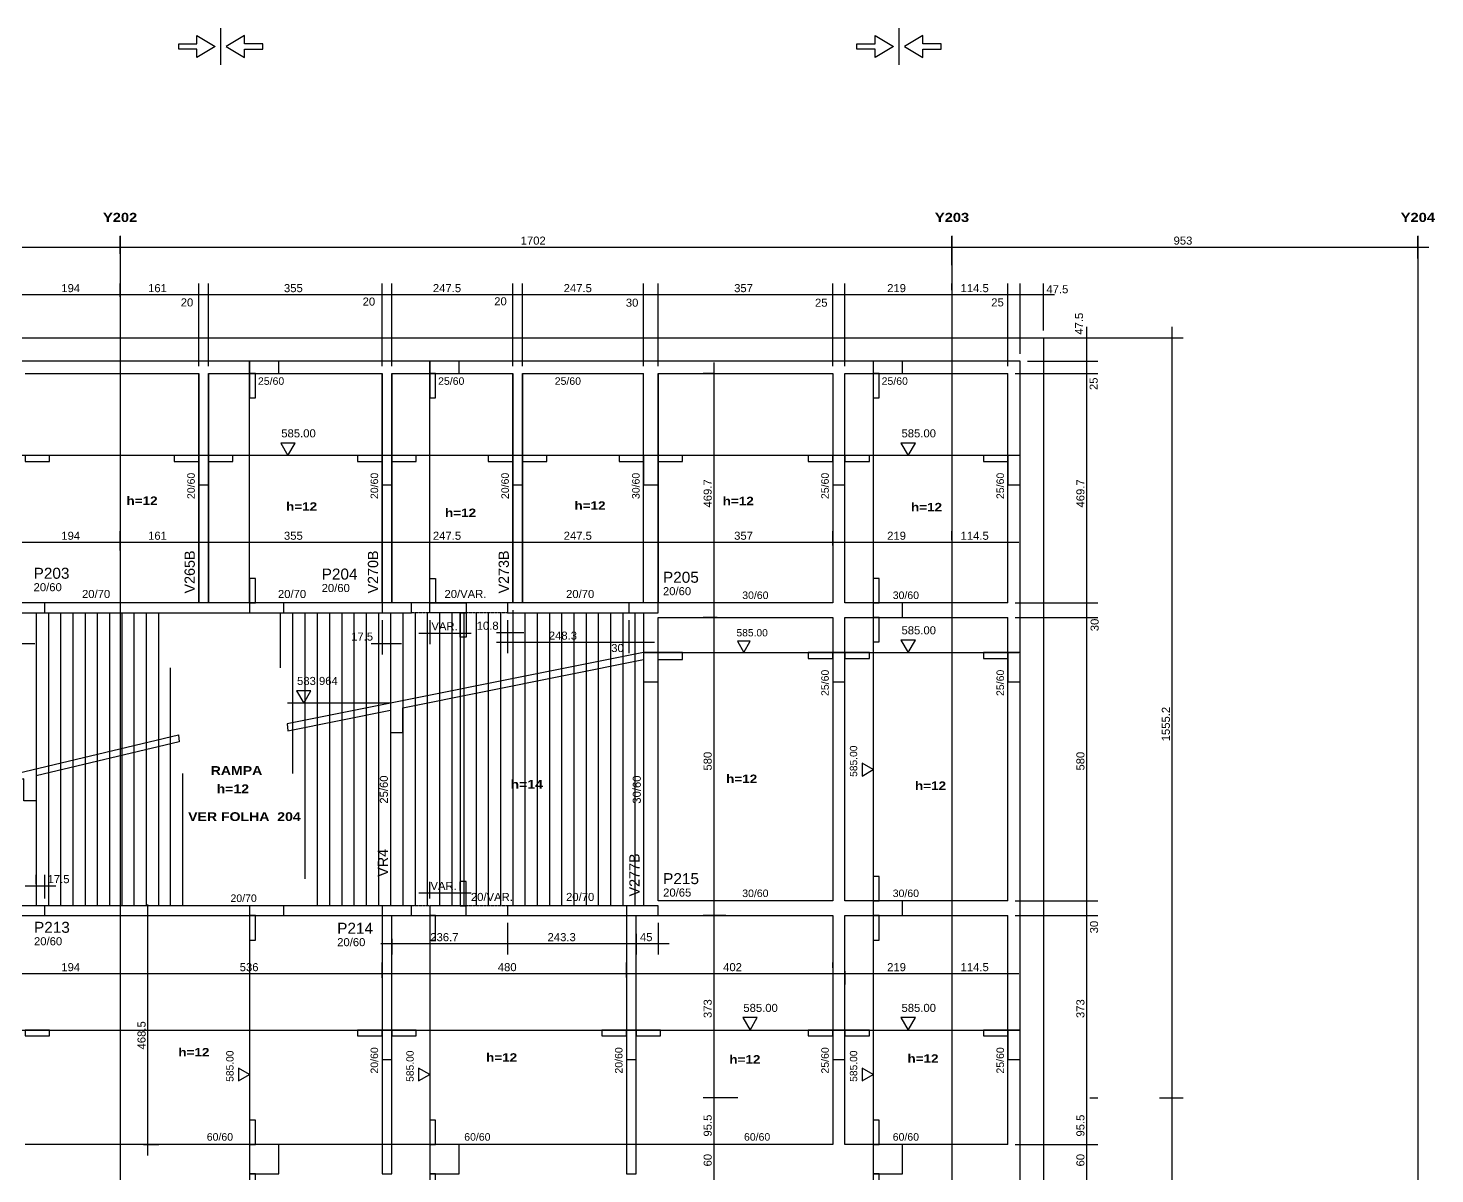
# Model space of a CAD drawing. Extents: x 618 to 9052, y 0 to 6750.
# Drawn here: x 4361 to 7239, y 4405 to 6750 of the extents above; entities that cross this region are included whole.
import ezdxf

# ---------------------------------------------------------------- set-up
doc = ezdxf.new("R2010")
doc.units = 0
doc.header["$MEASUREMENT"] = 0
for name, pattern in [('ESTILO_TQS_0002', [0.4, 0.1, -0.3]), ('ESTILO_TQS_0006', [0.3, 0.2, -0.1]), ('ESTILO_TQS_0007', [2.1, 1.5, -0.2, 0.2, -0.2])]:
    doc.linetypes.add(name, pattern=pattern)
for name, color, linetype in [('MTH-179', 1, 'CONTINUOUS'), ('MTH-202', 1, 'CONTINUOUS'), ('MTH-224', 4, 'CONTINUOUS'), ('MTH-230', 1, 'CONTINUOUS'), ('MTH-COTAS7', 31, 'CONTINUOUS'), ('MTH-DIM-PILAR', 3, 'CONTINUOUS'), ('MTH-DIM-VIGA', 3, 'CONTINUOUS'), ('MTH-EIXO-214', 4, 'CONTINUOUS'), ('MTH-EIXO-215', 1, 'CONTINUOUS'), ('MTH-FACE-VIGA', 7, 'CONTINUOUS'), ('MTH-LINHA-SEÇÃO', 16, 'CONTINUOUS'), ('MTH-PILAR-SEGUE', 5, 'CONTINUOUS'), ('MTH-TIT1-VIGA', 5, 'CONTINUOUS'), ('MTH-TXT', 4, 'CONTINUOUS'), ('MTH-TXT-NEGRITO', 5, 'CONTINUOUS'), ('MTH-VIGA-INVERTIDA', 7, 'ESTILO_TQS_0002')]:
    doc.layers.add(name, color=color, linetype=linetype)
doc.styles.add('TQS_ARIAL', font='arial.ttf')
doc.styles.add('TQS_ARIAL_BLACK', font='ariblk.ttf')

msp = doc.modelspace()

# ---------------------------------------------------------------- linework, layer by layer
at = {"layer": 'MTH-179', "linetype": 'Continuous'}
for p, q in [((4755.004952, 6675.003475), (4755.004952, 6750.003475)), ((6142.504952, 6675.003475), (6142.504952, 6750.003475))]:
    msp.add_line(p, q, dxfattribs=at)
for points in [[(4743.753853, 6712.503475), (4706.253853, 6690.003475), (4706.253853, 6706.878475), (4668.753853, 6706.878475), (4668.753853, 6718.128475), (4706.253853, 6718.128475), (4706.253853, 6735.003475), (4743.753853, 6712.503475)], [(4766.253853, 6712.503475), (4803.753853, 6690.003475), (4803.753853, 6706.878475), (4841.253853, 6706.878475), (4841.253853, 6718.128475), (4803.753853, 6718.128475), (4803.753853, 6735.003475), (4766.253853, 6712.503475)], [(6131.253853, 6712.503475), (6093.753853, 6690.003475), (6093.753853, 6706.878475), (6056.253853, 6706.878475), (6056.253853, 6718.128475), (6093.753853, 6718.128475), (6093.753853, 6735.003475), (6131.253853, 6712.503475)], [(6153.753853, 6712.503475), (6191.253853, 6690.003475), (6191.253853, 6706.878475), (6228.753853, 6706.878475), (6228.753853, 6718.128475), (6191.253853, 6718.128475), (6191.253853, 6735.003475), (6153.753853, 6712.503475)]]:
    msp.add_lwpolyline(points, dxfattribs=at)
at = {"layer": 'MTH-224', "linetype": 'Continuous'}
for points in [[(4877.53048, 5900.757268), (4892.252984, 5875.257268), (4906.975396, 5900.757268), (4877.53048, 5900.757268)], [(6146.437719, 5900.757268), (6161.160223, 5875.257268), (6175.882635, 5900.757268), (6146.437719, 5900.757268)], [(6146.437719, 5497.691285), (6161.160223, 5472.191285), (6175.882635, 5497.691285), (6146.437719, 5497.691285)], [(5811.773075, 5495.13899), (5825.02258, 5472.191285), (5838.270767, 5495.13899), (5811.773075, 5495.13899)], [(4909.797591, 5394.065256), (4924.520094, 5368.565256), (4939.242507, 5394.065256), (4909.797591, 5394.065256)], [(6066.984212, 5219.456232), (6089.931917, 5232.705737), (6066.984212, 5245.953924), (6066.984212, 5219.456232)], [(5822.899421, 4724.968199), (5837.621925, 4699.468199), (5852.344337, 4724.968199), (5822.899421, 4724.968199)], [(6146.437719, 4724.968199), (6161.160223, 4699.468199), (6175.882635, 4724.968199), (6146.437719, 4724.968199)], [(4791.040894, 4595.355916), (4813.988599, 4608.605421), (4791.040894, 4621.853608), (4791.040894, 4595.355916)], [(5159.584491, 4595.355916), (5182.532196, 4608.605421), (5159.584491, 4621.853608), (5159.584491, 4595.355916)], [(6066.984212, 4595.355916), (6089.931917, 4608.605421), (6066.984212, 4621.853608), (6066.984212, 4595.355916)]]:
    msp.add_lwpolyline(points, dxfattribs=at)
at = {"layer": 'MTH-230', "linetype": 'Continuous'}
for p, q in [((4402.283294, 5553.718199), (4402.283294, 4953.718199)), ((4427.283294, 5553.718199), (4427.283294, 4953.718199)), ((4452.283294, 5553.718199), (4452.283294, 4953.718199)), ((4477.283294, 5553.718199), (4477.283294, 4953.718199)), ((4502.283294, 5553.718199), (4502.283294, 4953.718199)), ((4527.283294, 5553.718199), (4527.283294, 4953.718199)), ((4552.283294, 5553.718199), (4552.283294, 4953.718199)), ((4577.283294, 5553.718199), (4577.283294, 4953.718199)), ((4602.283294, 5553.718199), (4602.283294, 4953.718199)), ((4627.283294, 5553.718199), (4627.283294, 4953.718199)), ((4877.283294, 5440.674109), (4877.283294, 5553.718199)), ((4902.283294, 5224.813894), (4902.283294, 5553.718199)), ((4927.283294, 5008.953678), (4927.283294, 5553.718199)), ((4952.283294, 5553.718199), (4952.283294, 4953.718199)), ((4977.283294, 5553.718199), (4977.283294, 4953.718199)), ((5002.283294, 5553.718199), (5002.283294, 4953.718199)), ((5027.283294, 5553.718199), (5027.283294, 4953.718199)), ((5052.283294, 5553.718199), (5052.283294, 4953.718199)), ((5077.283294, 5553.718199), (5077.283294, 4953.718199)), ((5152.283294, 5553.718199), (5152.283294, 4953.718199)), ((5177.283294, 5553.718199), (5177.283294, 4953.718199)), ((5202.283294, 5553.718199), (5202.283294, 4953.718199)), ((5227.283294, 5553.718199), (5227.283294, 4953.718199)), ((5252.283294, 5553.718199), (5252.283294, 4953.718199)), ((5277.283294, 5553.718199), (5277.283294, 4953.718199)), ((5302.283294, 5553.718199), (5302.283294, 4953.718199)), ((5327.283294, 5553.718199), (5327.283294, 4953.718199)), ((5352.283294, 5553.718199), (5352.283294, 4953.718199)), ((5377.283294, 5553.718199), (5377.283294, 4953.718199)), ((5402.283294, 5553.718199), (5402.283294, 4953.718199)), ((5427.283294, 5553.718199), (5427.283294, 4953.718199)), ((5452.283294, 5553.718199), (5452.283294, 4953.718199)), ((5477.283294, 5553.718199), (5477.283294, 4953.718199)), ((5502.283294, 5553.718199), (5502.283294, 4953.718199)), ((5527.283294, 5553.718199), (5527.283294, 4953.718199)), ((5552.283294, 5553.718199), (5552.283294, 4953.718199)), ((5577.283294, 5553.718199), (5577.283294, 4953.718199)), ((5602.283294, 5553.718199), (5602.283294, 4953.718199)), ((4652.283294, 4953.718199), (4652.283294, 5440.674109)), ((5102.283294, 5368.565256), (4891.65501, 5368.565256)), ((4677.283294, 4953.718199), (4677.283294, 5224.813894))]:
    msp.add_line(p, q, dxfattribs=at)
at = {"layer": 'MTH-COTAS7', "linetype": 'Continuous'}
for p, q in [((4548.782195, 6288.09913), (4548.782195, 6324.451479)), ((4548.782195, 6288.09913), (4548.782195, 6324.451479)), ((6250.782195, 6264.63532), (6250.782195, 6324.451479)), ((6250.782195, 6264.63532), (6250.782195, 6324.451479)), ((7203.782195, 6278.712038), (7203.782195, 6324.451479)), ((3573.282195, 6301.951479), (4571.282195, 6301.951479)), ((4526.282195, 6301.951479), (6273.282195, 6301.951479)), ((6228.282195, 6301.951479), (7226.282195, 6301.951479)), ((4548.782195, 6199.782384), (4548.782195, 6227.203221)), ((4548.782195, 6199.782384), (4548.782195, 6227.203221)), ((4709.783294, 6058.395893), (4709.783294, 6227.203221)), ((4709.783294, 6058.395893), (4709.783294, 6227.203221)), ((4729.783294, 6058.395893), (4729.783294, 6227.203221)), ((4729.783294, 6058.395893), (4729.783294, 6227.203221)), ((5084.783294, 6058.395893), (5084.783294, 6227.203221)), ((5084.783294, 6058.395893), (5084.783294, 6227.203221)), ((5104.783294, 6058.395893), (5104.783294, 6227.203221)), ((5104.783294, 6058.395893), (5104.783294, 6227.203221)), ((5352.274206, 6058.395893), (5352.274206, 6227.203221)), ((5352.274206, 6058.395893), (5352.274206, 6227.203221)), ((5372.274206, 6058.395893), (5372.274206, 6227.203221)), ((5372.274206, 6058.395893), (5372.274206, 6227.203221)), ((5619.765118, 6058.395893), (5619.765118, 6227.203221)), ((5619.765118, 6058.395893), (5619.765118, 6227.203221)), ((5649.765118, 6058.395893), (5649.765118, 6227.203221)), ((5649.765118, 6058.395893), (5649.765118, 6227.203221)), ((6006.783443, 6058.395893), (6006.783443, 6227.203221)), ((6006.783443, 6058.395893), (6006.783443, 6227.203221)), ((6031.783443, 6058.395893), (6031.783443, 6227.203221)), ((6031.783443, 6058.395893), (6031.783443, 6227.203221)), ((6250.782195, 6213.827812), (6250.782195, 6227.203221)), ((6250.782195, 6213.827812), (6250.782195, 6227.203221)), ((6365.261497, 6058.395893), (6365.261497, 6227.203221)), ((6365.261497, 6058.395893), (6365.261497, 6227.203221)), ((6390.261497, 6083.395893), (6390.261497, 6227.203221)), ((6390.261497, 6083.395893), (6390.261497, 6227.203221)), ((6437.761474, 6130.869878), (6437.761474, 6227.203221)), ((4312.283294, 6204.703221), (4377.283294, 6204.703221)), ((4332.283294, 6204.703221), (4571.282195, 6204.703221)), ((4526.282195, 6204.703221), (4732.283294, 6204.703221)), ((4687.283294, 6204.703221), (4752.283294, 6204.703221)), ((4707.283294, 6204.703221), (5107.283294, 6204.703221)), ((5062.283294, 6204.703221), (5127.283294, 6204.703221)), ((5082.283294, 6204.703221), (5374.774206, 6204.703221)), ((5329.774206, 6204.703221), (5394.774206, 6204.703221)), ((5349.774206, 6204.703221), (5642.265118, 6204.703221)), ((5597.265118, 6204.703221), (5672.265118, 6204.703221)), ((5627.265118, 6204.703221), (6029.283443, 6204.703221)), ((5984.283443, 6204.703221), (6054.283443, 6204.703221)), ((6009.283443, 6204.703221), (6273.282195, 6204.703221)), ((6228.282195, 6204.703221), (6387.761497, 6204.703221)), ((6342.761497, 6204.703221), (6412.761497, 6204.703221)), ((6367.761497, 6204.703221), (6460.261474, 6204.703221)), ((6526.760921, 6045.895893), (6526.760921, 6138.369878)), ((6701.598264, 4538.235466), (6701.598264, 6138.393338)), ((6427.762238, 6115.893338), (6724.098264, 6115.893338)), ((6452.761474, 6115.869878), (6549.260921, 6115.869878)), ((6526.760921, 6020.895893), (6526.760921, 6090.895893)), ((5764.182887, 5551.218199), (5764.182887, 6065.895893)), ((6405.261497, 6068.395893), (6549.260921, 6068.395893)), ((6405.261497, 6068.395893), (6549.260921, 6068.395893)), ((6526.760921, 5551.218199), (6526.760921, 6065.895893)), ((5763.361065, 6043.395893), (5741.682887, 6043.395893)), ((6380.261497, 6043.395893), (6549.260921, 6043.395893)), ((6380.261497, 6043.395893), (6549.260921, 6043.395893)), ((4548.782195, 5680.662412), (4548.782195, 5720.468199)), ((4548.782195, 5680.662412), (4548.782195, 5720.468199)), ((4709.783294, 5699.576125), (4709.783294, 5675.468199)), ((4729.783294, 5682.561238), (4729.783294, 5720.468199)), ((5104.783294, 5685.742771), (5104.783294, 5720.468199)), ((5352.274206, 5709.93451), (5352.274206, 5720.468199)), ((5372.274206, 5682.955468), (5372.274206, 5720.468199)), ((5619.765118, 5703.844933), (5619.765118, 5720.468199)), ((5649.765118, 5709.15058), (5649.765118, 5675.468199)), ((6006.783443, 5691.114313), (6006.783443, 5720.468199)), ((6031.783443, 5669.883153), (6031.783443, 5720.468199)), ((6250.782195, 5701.966331), (6250.782195, 5720.468199)), ((6250.782195, 5701.966331), (6250.782195, 5720.468199)), ((6365.261497, 5704.334212), (6365.261497, 5720.468199)), ((4332.283294, 5697.968199), (4571.282195, 5697.968199)), ((4526.282195, 5697.968199), (4732.283294, 5697.968199)), ((4707.283294, 5697.968199), (5107.283294, 5697.968199)), ((5082.283294, 5697.968199), (5374.774206, 5697.968199)), ((5084.783294, 5697.57432), (5084.783294, 5675.468199)), ((5349.774206, 5697.968199), (5642.265118, 5697.968199)), ((5627.265118, 5697.968199), (6029.283443, 5697.968199)), ((6009.283443, 5697.968199), (6273.282195, 5697.968199)), ((6228.282195, 5697.968199), (6387.761497, 5697.968199)), ((6526.760921, 5521.218199), (6526.760921, 5596.218199)), ((5352.274206, 5558.718199), (5352.274206, 5490.868722)), ((5770.32903, 5573.718199), (5741.682887, 5573.718199)), ((5764.182887, 4941.218199), (5764.182887, 5566.218199)), ((6380.261497, 5573.718199), (6549.260921, 5573.718199)), ((6380.261497, 5573.718199), (6549.260921, 5573.718199)), ((6526.760921, 4941.218199), (6526.760921, 5566.218199)), ((5084.783294, 5538.718199), (5084.783294, 5468.013182)), ((5182.532196, 5538.718199), (5182.532196, 5489.261844)), ((5341.465118, 5538.718199), (5341.465118, 5471.045546)), ((5341.465118, 5538.718199), (5341.465118, 5490.868722)), ((5589.765118, 5538.718199), (5589.765118, 5471.045546)), ((5770.560867, 5543.718199), (5741.682887, 5543.718199)), ((6380.261497, 5543.718199), (6549.260921, 5543.718199)), ((6380.261497, 5543.718199), (6549.260921, 5543.718199)), ((5102.283294, 5522.147115), (5102.283294, 5468.013182)), ((5160.032196, 5511.761844), (5267.398546, 5511.761844)), ((5244.898546, 5513.718199), (5244.898546, 5489.261844)), ((5318.965118, 5513.368722), (5374.774206, 5513.368722)), ((5589.765118, 5523.718199), (5589.765118, 5471.045546)), ((5619.765118, 5517.358544), (5619.765118, 5471.045546)), ((4312.283294, 5490.330586), (4374.783294, 5490.330586)), ((5062.283294, 5490.513182), (5124.783294, 5490.513182)), ((5318.965118, 5493.545546), (5612.265118, 5493.545546)), ((5567.265118, 5493.545546), (5642.265118, 5493.545546)), ((4377.283294, 4997.874107), (4377.283294, 5017.50749)), ((4394.783294, 4968.718199), (4394.783294, 5017.50749)), ((4354.783294, 4995.00749), (4417.283294, 4995.00749)), ((5160.032196, 4980.709279), (5267.398546, 4980.709279)), ((5182.532196, 4968.718199), (5182.532196, 5003.209279)), ((5244.898546, 4984.846917), (5244.898546, 5003.209279)), ((6526.760921, 4911.218199), (6526.760921, 4986.218199)), ((4605.95214, 4442.718199), (4605.95214, 4956.218199)), ((5782.208758, 4963.718199), (5741.682887, 4963.718199)), ((5764.182887, 4538.235466), (5764.182887, 4956.218199)), ((6380.261497, 4963.718199), (6549.260921, 4963.718199)), ((6380.261497, 4963.718199), (6549.260921, 4963.718199)), ((6526.760921, 4538.235466), (6526.760921, 4956.218199)), ((4606.296226, 4933.718199), (4628.45214, 4933.718199)), ((5787.841866, 4933.718199), (5741.682887, 4933.718199)), ((6380.261497, 4933.718199), (6549.260921, 4933.718199)), ((6380.261497, 4933.718199), (6549.260921, 4933.718199)), ((5341.465118, 4918.718199), (5341.465118, 4853.978913)), ((5341.465118, 4918.718199), (5341.465118, 4853.978913)), ((5604.783294, 4896.34445), (5604.783294, 4853.978913)), ((5649.765118, 4918.718199), (5649.765118, 4853.978913)), ((5082.283294, 4876.478913), (5363.965118, 4876.478913)), ((5104.783294, 4886.499579), (5104.783294, 4853.978913)), ((5318.965118, 4876.478913), (5607.283294, 4876.478913)), ((5582.283294, 4876.478913), (5672.265118, 4876.478913)), ((5584.783294, 4885.966905), (5584.783294, 4853.978913)), ((5084.783294, 4806.644969), (5084.783294, 4837.558111)), ((5104.783294, 4792.612747), (5104.783294, 4837.558111)), ((5584.783294, 4806.86624), (5584.783294, 4837.558111)), ((5604.783294, 4770.688259), (5604.783294, 4837.558111)), ((6006.783443, 4827.132147), (6006.783443, 4837.558111)), ((6365.261497, 4829.681666), (6365.261497, 4837.558111)), ((4332.283294, 4815.058111), (4571.282195, 4815.058111)), ((4526.282195, 4815.058111), (5107.283294, 4815.058111)), ((4548.782195, 4810.338064), (4548.782195, 4792.558111)), ((4548.782195, 4810.338064), (4548.782195, 4792.558111)), ((5082.283294, 4815.058111), (5607.283294, 4815.058111)), ((5582.283294, 4815.058111), (6029.283443, 4815.058111)), ((6009.283443, 4815.058111), (6273.282195, 4815.058111)), ((6031.783443, 4819.883574), (6031.783443, 4792.558111)), ((6228.282195, 4815.058111), (6387.761497, 4815.058111)), ((6250.782195, 4807.163854), (6250.782195, 4792.558111)), ((6250.782195, 4807.163854), (6250.782195, 4792.558111)), ((5764.182887, 4442.718199), (5764.182887, 4583.235466)), ((6526.760921, 4442.718199), (6526.760921, 4583.235466)), ((6701.598264, 4074.393832), (6701.598264, 4583.235466)), ((5812.444942, 4560.735466), (5741.682887, 4560.735466)), ((5812.444942, 4560.735466), (5741.682887, 4560.735466)), ((6532.683622, 4560.735466), (6549.260921, 4560.735466)), ((6532.683622, 4560.735466), (6549.260921, 4560.735466)), ((6675.627189, 4560.735466), (6724.098264, 4560.735466)), ((6690.627189, 4560.735466), (6724.098264, 4560.735466)), ((4596.525617, 4465.218199), (4628.45214, 4465.218199)), ((5771.520682, 4465.218199), (5741.682887, 4465.218199)), ((5771.520682, 4465.218199), (5741.682887, 4465.218199)), ((5764.182887, 4382.718199), (5764.182887, 4487.718199)), ((6380.261497, 4465.218199), (6549.260921, 4465.218199)), ((6380.261497, 4465.218199), (6549.260921, 4465.218199)), ((6526.760921, 4382.718199), (6526.760921, 4487.718199)), ((5764.182887, 3953.718199), (5764.182887, 4427.718199)), ((6526.760921, 4074.3937), (6526.760921, 4427.718199))]:
    msp.add_line(p, q, dxfattribs=at)
at = {"layer": 'MTH-EIXO-214', "linetype": 'ESTILO_TQS_0007'}
for p, q in [((4548.782195, 6324.951479), (4548.782195, 517.214632)), ((6250.782195, 6324.951479), (6250.782195, 517.214632)), ((7203.782195, 6324.951479), (7203.782195, 517.214632))]:
    msp.add_line(p, q, dxfattribs=at)
at = {"layer": 'MTH-EIXO-215', "linetype": 'Continuous'}
for p, q in [((1285.761959, 6115.869878), (6437.761474, 6115.869878)), ((6437.761474, 6115.869878), (6437.761474, 4096.893676))]:
    msp.add_line(p, q, dxfattribs=at)
at = {"layer": 'MTH-FACE-VIGA', "linetype": 'Continuous'}
for p, q in [((6390.261497, 6068.395893), (1333.760919, 6068.395893)), ((6390.261497, 4096.893595), (6390.261497, 6068.395893)), ((4354.783294, 6043.395893), (4709.783294, 6043.395893)), ((4729.783294, 6043.395893), (5084.783294, 6043.395893)), ((5104.783294, 6043.395893), (5352.274206, 6043.395893)), ((5372.274206, 6043.395893), (5619.765118, 6043.395893)), ((5619.765118, 5573.718199), (5619.765118, 6043.395893)), ((5649.765118, 6043.395893), (6006.783443, 6043.395893)), ((6031.783443, 6043.395893), (6365.261497, 6043.395893)), ((6365.261497, 5573.718199), (6365.261497, 6043.395893)), ((5341.465118, 5573.718199), (5341.465118, 5553.718199)), ((4377.283294, 5553.718199), (4377.283294, 4953.718199)), ((5102.283294, 5553.718199), (5102.283294, 4953.718199)), ((5127.283294, 5553.718199), (5127.283294, 4953.718199)), ((5341.465118, 5553.718199), (5589.765118, 5553.718199)), ((6365.261497, 4963.718199), (6365.261497, 5543.718199)), ((5341.465118, 4953.718199), (5341.465118, 4933.718199)), ((6365.261497, 4465.218199), (6365.261497, 4933.718199))]:
    msp.add_line(p, q, dxfattribs=at)
for points in [[(4709.783294, 5573.718199), (4709.783294, 6043.395893), (4709.783294, 5573.718199)], [(4729.783294, 5573.718199), (4729.783294, 6043.395893), (4729.783294, 5573.718199)], [(5084.783294, 5573.718199), (5084.783294, 6043.395893), (5084.783294, 5573.718199)], [(5104.783294, 5573.718199), (5104.783294, 6043.395893), (5104.783294, 5573.718199)], [(5352.274206, 5573.718199), (5352.274206, 6043.395893), (5352.274206, 5573.718199)], [(5372.274206, 5573.718199), (5372.274206, 6043.395893), (5372.274206, 5573.718199)], [(5649.765118, 5573.718199), (5649.765118, 6043.395893), (5649.765118, 5573.718199)], [(6006.783443, 6043.395893), (6006.783443, 5573.718199)], [(6031.783443, 5573.718199), (6031.783443, 6043.395893)], [(5084.783294, 5573.718199), (4394.783294, 5573.718199)], [(5589.765118, 5573.718199), (5144.783294, 5573.718199)], [(6006.783443, 5573.718199), (5649.765118, 5573.718199)], [(6365.261497, 5573.718199), (6031.783443, 5573.718199)], [(4394.783294, 5553.718199), (4719.783294, 5553.718199)], [(4719.783294, 5553.718199), (5084.783294, 5553.718199)], [(5619.765118, 5553.718199), (5619.765118, 4953.718199)], [(5649.765118, 4963.718199), (5649.765118, 5543.718199)], [(5649.765118, 5543.718199), (6006.783443, 5543.718199)], [(6006.783443, 5543.718199), (6006.783443, 4963.718199)], [(6031.783443, 5543.718199), (6365.261497, 5543.718199)], [(6031.783443, 4963.718199), (6031.783443, 5543.718199)], [(5084.783294, 4953.718199), (4394.783294, 4953.718199)], [(5584.765118, 4953.718199), (5341.465118, 4953.718199)], [(6006.783443, 4963.718199), (5649.765118, 4963.718199)], [(6365.261497, 4963.718199), (6031.783443, 4963.718199)], [(4394.783294, 4933.718199), (5084.783294, 4933.718199)], [(5084.783294, 4933.718199), (5084.783294, 4465.218199)], [(5104.783294, 4465.218199), (5104.783294, 4933.718199)], [(5144.783294, 4933.718199), (5584.765118, 4933.718199)], [(5584.783294, 4933.718199), (5584.783294, 4465.218199)], [(5604.783294, 4465.218199), (5604.783294, 4933.718199)], [(5649.765118, 4933.718199), (6006.783443, 4933.718199)], [(6006.783443, 4933.718199), (6006.783443, 4465.218199)], [(6031.783443, 4933.718199), (6365.261497, 4933.718199)], [(6031.783443, 4465.218199), (6031.783443, 4933.718199)], [(4625.782195, 4465.218199), (4354.783294, 4465.218199)], [(5084.783294, 4465.218199), (4625.782195, 4465.218199)], [(5584.783294, 4465.218199), (5104.783294, 4465.218199)], [(6006.783443, 4465.218199), (5604.783294, 4465.218199)], [(6365.261497, 4465.218199), (6031.783443, 4465.218199)]]:
    msp.add_lwpolyline(points, dxfattribs=at)
at = {"layer": 'MTH-LINHA-SEÇÃO', "linetype": 'Continuous'}
for p, q in [((4813.988599, 5573.718199), (4813.988599, 6068.395893)), ((5182.532196, 5553.718199), (5182.532196, 6068.395893)), ((6089.931917, 6068.395893), (6089.931917, 3356.218237)), ((6390.261497, 5875.257268), (1348.760919, 5875.257268)), ((5244.898546, 5553.718199), (5244.898546, 4953.718199)), ((5619.765118, 5472.191285), (6387.761226, 5472.191285)), ((4813.988599, 4953.718199), (4813.988599, 3406.2182)), ((5182.532196, 4938.622769), (5182.532196, 774.266681)), ((921.177142, 4699.468199), (6390.261497, 4699.468199))]:
    msp.add_line(p, q, dxfattribs=at)
for points in [[(4813.988599, 6068.395893), (4813.988599, 6043.395893), (4873.988599, 6043.395893), (4873.988599, 6068.395893), (4813.988599, 6068.395893)], [(5182.532196, 6068.395893), (5182.532196, 6043.395893), (5242.532196, 6043.395893), (5242.532196, 6068.395893), (5182.532196, 6068.395893)], [(6089.931917, 6068.395893), (6089.931917, 6043.395893), (6149.931917, 6043.395893), (6149.931917, 6068.395893), (6089.931917, 6068.395893)], [(4825.988599, 6043.395893), (4813.988599, 6043.395893), (4813.988599, 5993.395893), (4825.988599, 5993.395893), (4825.988599, 6043.395893)], [(5194.532196, 6043.395893), (5182.532196, 6043.395893), (5182.532196, 5993.395893), (5194.532196, 5993.395893), (5194.532196, 6043.395893)], [(6101.931917, 6043.395893), (6089.931917, 6043.395893), (6089.931917, 5993.395893), (6101.931917, 5993.395893), (6101.931917, 6043.395893)], [(4404.783294, 5863.257268), (4404.783294, 5875.257268), (4354.783294, 5875.257268), (4354.783294, 5863.257268), (4404.783294, 5863.257268)], [(4709.783294, 5863.257268), (4709.783294, 5875.257268), (4659.783294, 5875.257268), (4659.783294, 5863.257268), (4709.783294, 5863.257268)], [(4729.783294, 5875.257268), (4709.783294, 5875.257268), (4709.783294, 5815.257268), (4729.783294, 5815.257268), (4729.783294, 5875.257268)], [(4779.783294, 5863.257268), (4779.783294, 5875.257268), (4729.783294, 5875.257268), (4729.783294, 5863.257268), (4779.783294, 5863.257268)], [(5084.783294, 5863.257268), (5084.783294, 5875.257268), (5034.783294, 5875.257268), (5034.783294, 5863.257268), (5084.783294, 5863.257268)], [(5104.783294, 5875.257268), (5084.783294, 5875.257268), (5084.783294, 5815.257268), (5104.783294, 5815.257268), (5104.783294, 5875.257268)], [(5154.783294, 5863.257268), (5154.783294, 5875.257268), (5104.783294, 5875.257268), (5104.783294, 5863.257268), (5154.783294, 5863.257268)], [(5352.274206, 5863.257268), (5352.274206, 5875.257268), (5302.274206, 5875.257268), (5302.274206, 5863.257268), (5352.274206, 5863.257268)], [(5372.274206, 5875.257268), (5352.274206, 5875.257268), (5352.274206, 5815.257268), (5372.274206, 5815.257268), (5372.274206, 5875.257268)], [(5422.274206, 5863.257268), (5422.274206, 5875.257268), (5372.274206, 5875.257268), (5372.274206, 5863.257268), (5422.274206, 5863.257268)], [(5619.765118, 5863.257268), (5619.765118, 5875.257268), (5569.765118, 5875.257268), (5569.765118, 5863.257268), (5619.765118, 5863.257268)], [(5649.765118, 5875.257268), (5619.765118, 5875.257268), (5619.765118, 5815.257268), (5649.765118, 5815.257268), (5649.765118, 5875.257268)], [(5699.765118, 5863.257268), (5699.765118, 5875.257268), (5649.765118, 5875.257268), (5649.765118, 5863.257268), (5699.765118, 5863.257268)], [(6006.783443, 5863.257268), (6006.783443, 5875.257268), (5956.783443, 5875.257268), (5956.783443, 5863.257268), (6006.783443, 5863.257268)], [(6031.783443, 5875.257268), (6006.783443, 5875.257268), (6006.783443, 5815.257268), (6031.783443, 5815.257268), (6031.783443, 5875.257268)], [(6081.783443, 5863.257268), (6081.783443, 5875.257268), (6031.783443, 5875.257268), (6031.783443, 5863.257268), (6081.783443, 5863.257268)], [(6365.261497, 5863.257268), (6365.261497, 5875.257268), (6315.261497, 5875.257268), (6315.261497, 5863.257268), (6365.261497, 5863.257268)], [(6390.261497, 5875.257268), (6365.261497, 5875.257268), (6365.261497, 5815.257268), (6390.261497, 5815.257268), (6390.261497, 5875.257268)], [(4825.988599, 5623.718199), (4813.988599, 5623.718199), (4813.988599, 5573.718199), (4825.988599, 5573.718199), (4825.988599, 5623.718199)], [(5194.532196, 5573.718199), (5182.532196, 5573.718199), (5182.532196, 5623.718199), (5194.532196, 5623.718199), (5194.532196, 5573.718199)], [(6101.931917, 5623.718199), (6089.931917, 5623.718199), (6089.931917, 5573.718199), (6101.931917, 5573.718199), (6101.931917, 5623.718199)], [(4813.988599, 5573.718199), (4813.988599, 5553.718199), (4883.988599, 5553.718199), (4883.988599, 5573.718199), (4813.988599, 5573.718199)], [(5182.532196, 5553.718199), (5182.532196, 5573.718199), (5256.898546, 5573.718199), (5256.898546, 5553.718199), (5182.532196, 5553.718199)], [(6089.931917, 5573.718199), (6089.931917, 5543.718199), (6149.931917, 5543.718199), (6149.931917, 5573.718199), (6089.931917, 5573.718199)], [(5256.898546, 5503.718199), (5244.898546, 5503.718199), (5244.898546, 5553.718199), (5256.898546, 5553.718199), (5256.898546, 5503.718199)], [(6101.931917, 5543.718199), (6089.931917, 5543.718199), (6089.931917, 5493.718199), (6101.931917, 5493.718199), (6101.931917, 5543.718199)], [(4892.1614, 5312.210471), (5102.283294, 5354.287446), (5102.283294, 5308.565794), (5127.283294, 5308.565794), (5127.283302, 5359.293705), (5619.765118, 5457.913343), (5619.765118, 5412.191285), (5649.765118, 5412.191285), (5649.765118, 5458.191285), (5699.765118, 5458.191285), (5699.765118, 5472.191285), (5619.765118, 5472.191285), (4890.545271, 5326.164783), (4892.1614, 5312.210471)], [(6006.783443, 5460.191285), (6006.783443, 5472.191285), (5956.783443, 5472.191285), (5956.783443, 5460.191285), (6006.783443, 5460.191285)], [(6031.783443, 5472.191285), (6006.783443, 5472.191285), (6006.783443, 5412.191285), (6031.783443, 5412.191285), (6031.783443, 5472.191285)], [(6081.783443, 5460.191285), (6081.783443, 5472.191285), (6031.783443, 5472.191285), (6031.783443, 5460.191285), (6081.783443, 5460.191285)], [(6365.261497, 5460.191285), (6365.261497, 5472.191285), (6315.261497, 5472.191285), (6315.261497, 5460.191285), (6365.261497, 5460.191285)], [(6390.261497, 5472.191285), (6365.261497, 5472.191285), (6365.261497, 5412.191285), (6390.261497, 5412.191285), (6390.261497, 5472.191285)], [(4377.283294, 5219.923514), (4377.283294, 5168.320925), (4352.283294, 5168.320925), (4352.283294, 5213.929774), (4021.765118, 5135.333304), (4021.765118, 5089.723693), (3931.765118, 5089.723693), (3931.765118, 5135.723693), (3881.765118, 5135.723693), (3881.765118, 5149.723693), (3956.765118, 5149.723693), (3956.765118, 5103.723693), (3996.765118, 5103.723693), (3996.765118, 5149.723693), (4021.765118, 5149.723693), (4668.177305, 5303.438732), (4669.799268, 5289.43404), (4377.294316, 5219.877168)], [(6101.931917, 5013.718199), (6089.931917, 5013.718199), (6089.931917, 4963.718199), (6101.931917, 4963.718199), (6101.931917, 5013.718199)], [(5256.898546, 5003.718199), (5244.898546, 5003.718199), (5244.898546, 4953.718199), (5256.898546, 4953.718199), (5256.898546, 5003.718199)], [(4813.988599, 4953.718199), (4813.988599, 4933.718199), (4883.988599, 4933.718199), (4883.988599, 4953.718199), (4813.988599, 4953.718199)], [(5182.532196, 4953.718199), (5182.532196, 4933.718199), (5256.898546, 4933.718199), (5256.898546, 4953.718199), (5182.532196, 4953.718199)], [(6089.931917, 4963.718199), (6089.931917, 4933.718199), (6149.931917, 4933.718199), (6149.931917, 4963.718199), (6089.931917, 4963.718199)], [(4825.988599, 4933.718199), (4813.988599, 4933.718199), (4813.988599, 4883.718199), (4825.988599, 4883.718199), (4825.988599, 4933.718199)], [(5194.532196, 4933.718199), (5182.532196, 4933.718199), (5182.532196, 4883.718199), (5194.532196, 4883.718199), (5194.532196, 4933.718199)], [(6101.931917, 4933.718199), (6089.931917, 4933.718199), (6089.931917, 4883.718199), (6101.931917, 4883.718199), (6101.931917, 4933.718199)], [(4404.783294, 4687.468199), (4404.783294, 4699.468199), (4354.783294, 4699.468199), (4354.783294, 4687.468199), (4404.783294, 4687.468199)], [(5084.783294, 4687.468199), (5084.783294, 4699.468199), (5034.783294, 4699.468199), (5034.783294, 4687.468199), (5084.783294, 4687.468199)], [(5104.783294, 4699.468199), (5084.783294, 4699.468199), (5084.783294, 4639.468199), (5104.783294, 4639.468199), (5104.783294, 4699.468199)], [(5154.783294, 4687.468199), (5154.783294, 4699.468199), (5104.783294, 4699.468199), (5104.783294, 4687.468199), (5154.783294, 4687.468199)], [(5584.783294, 4687.468199), (5584.783294, 4699.468199), (5534.783294, 4699.468199), (5534.783294, 4687.468199), (5584.783294, 4687.468199)], [(5604.783294, 4699.468199), (5584.783294, 4699.468199), (5584.783294, 4639.468199), (5604.783294, 4639.468199), (5604.783294, 4699.468199)], [(5654.783294, 4687.468199), (5654.783294, 4699.468199), (5604.783294, 4699.468199), (5604.783294, 4687.468199), (5654.783294, 4687.468199)], [(6006.783443, 4687.468199), (6006.783443, 4699.468199), (5956.783443, 4699.468199), (5956.783443, 4687.468199), (6006.783443, 4687.468199)], [(6031.783443, 4699.468199), (6006.783443, 4699.468199), (6006.783443, 4639.468199), (6031.783443, 4639.468199), (6031.783443, 4699.468199)], [(6081.783443, 4687.468199), (6081.783443, 4699.468199), (6031.783443, 4699.468199), (6031.783443, 4687.468199), (6081.783443, 4687.468199)], [(6365.261497, 4687.468199), (6365.261497, 4699.468199), (6315.261497, 4699.468199), (6315.261497, 4687.468199), (6365.261497, 4687.468199)], [(6390.261497, 4699.468199), (6365.261497, 4699.468199), (6365.261497, 4639.468199), (6390.261497, 4639.468199), (6390.261497, 4699.468199)], [(4825.988599, 4515.218199), (4813.988599, 4515.218199), (4813.988599, 4465.218199), (4825.988599, 4465.218199), (4825.988599, 4515.218199)], [(5194.532196, 4515.218199), (5182.532196, 4515.218199), (5182.532196, 4465.218199), (5194.532196, 4465.218199), (5194.532196, 4515.218199)], [(6101.931917, 4515.218199), (6089.931917, 4515.218199), (6089.931917, 4465.218199), (6101.931917, 4465.218199), (6101.931917, 4515.218199)], [(4813.988599, 4465.218199), (4813.988599, 4405.218237), (4873.988599, 4405.218237), (4873.988599, 4465.218199), (4813.988599, 4465.218199)], [(5182.532196, 4465.218199), (5182.532196, 4405.218237), (5242.532196, 4405.218237), (5242.532196, 4465.218199), (5182.532196, 4465.218199)], [(6089.931917, 4465.218199), (6089.931917, 4405.218237), (6149.931917, 4405.218237), (6149.931917, 4465.218199), (6089.931917, 4465.218199)], [(4825.988599, 4405.218237), (4813.988599, 4405.218237), (4813.988599, 4355.218237), (4825.988599, 4355.218237), (4825.988599, 4405.218237)], [(5194.532196, 4405.218237), (5182.532196, 4405.218237), (5182.532196, 4355.218237), (5194.532196, 4355.218237), (5194.532196, 4405.218237)], [(6101.931917, 4405.218237), (6089.931917, 4405.218237), (6089.931917, 4355.218237), (6101.931917, 4355.218237), (6101.931917, 4405.218237)]]:
    msp.add_lwpolyline(points, dxfattribs=at)
at = {"layer": 'MTH-PILAR-SEGUE', "linetype": 'Continuous'}
for points in [[(4334.783294, 5573.718199), (4334.783294, 5553.718199), (4394.783294, 5553.718199), (4394.783294, 5573.718199), (4334.783294, 5573.718199)], [(5084.783294, 5573.718199), (5084.783294, 5553.718199), (5144.783294, 5553.718199), (5144.783294, 5573.718199), (5084.783294, 5573.718199)], [(5589.765118, 5573.718199), (5589.765118, 5553.718199), (5649.765118, 5553.718199), (5649.765118, 5573.718199), (5589.765118, 5573.718199)], [(4334.783294, 4953.718199), (4334.783294, 4933.718199), (4394.783294, 4933.718199), (4394.783294, 4953.718199), (4334.783294, 4953.718199)], [(5084.783294, 4953.718199), (5084.783294, 4933.718199), (5144.783294, 4933.718199), (5144.783294, 4953.718199), (5084.783294, 4953.718199)], [(5649.765118, 4933.718199), (5649.765118, 4953.718199), (5584.765118, 4953.718199), (5584.765118, 4933.718199), (5649.765118, 4933.718199)], [(5084.783294, 4405.218199), (5104.783294, 4405.218199), (5104.783294, 4465.218199), (5084.783294, 4465.218199), (5084.783294, 4405.218199)], [(5584.783294, 4405.218199), (5604.783294, 4405.218199), (5604.783294, 4465.218199), (5584.783294, 4465.218199), (5584.783294, 4405.218199)]]:
    msp.add_lwpolyline(points, dxfattribs=at)
at = {"layer": 'MTH-VIGA-INVERTIDA', "linetype": 'ESTILO_TQS_0006'}
for p, q in [((5341.465118, 5553.718199), (5144.783294, 5553.718199)), ((5341.465118, 4953.718199), (5144.783294, 4953.718199))]:
    msp.add_line(p, q, dxfattribs=at)

# ---------------------------------------------------------------- texts
at = {"layer": 'MTH-202', "linetype": 'Continuous', "style": 'TQS_ARIAL'}
for s, p in [('P203', (4371.957255, 5623.119428)), ('P204', (4961.295073, 5621.462252)), ('P205', (5659.524498, 5614.968552)), ('P215', (5659.891951, 4998.192431)), ('P213', (4372.768505, 4898.538789)), ('P214', (4993.015949, 4896.669674))]:
    msp.add_text(s, height=22.5, dxfattribs=at).set_placement(p)
at = {"layer": 'MTH-COTAS7', "linetype": 'Continuous', "style": 'TQS_ARIAL'}
for s, p in [('1702', (5368.432195, 6306.901479)), ('953', (6704.182195, 6306.901479)), ('194', (4428.682745, 6209.653221)), ('161', (4606.182745, 6209.653221)), ('355', (4884.183294, 6209.653221)), ('247.5', (5188.92875, 6209.653221)), ('247.5', (5456.419662, 6209.653221)), ('357', (5805.17428, 6209.653221)), ('219', (6118.182819, 6209.653221)), ('114.5', (6268.421846, 6209.653221)), ('47.5', (6444.079724, 6207.424252)), ('20', (4673.002588, 6180.425325)), ('20', (5045.137108, 6182.144613)), ('20', (5314.347308, 6182.717709)), ('30', (5583.557507, 6179.852229)), ('25', (5970.575832, 6179.852229)), ('25', (6331.198758, 6180.47324)), ('194', (4428.682745, 5702.918199)), ('161', (4606.182745, 5702.918199)), ('355', (4884.183294, 5702.918199)), ('247.5', (5188.92875, 5702.918199)), ('247.5', (5456.419662, 5702.918199)), ('357', (5805.17428, 5702.918199)), ('219', (6118.182819, 5702.918199)), ('114.5', (6268.421846, 5702.918199)), ('VAR.', (5185.859239, 5517.540188)), ('10.8', (5278.471048, 5518.744018)), ('17.5', (5021.610788, 5496.573514)), ('248.3', (5426.015118, 5498.495546)), ('30', (5553.680916, 5473.119366)), ('17.5', (4400.593107, 5000.183414)), ('VAR.', (5183.915146, 4986.360077)), ('236.7', (5183.524206, 4881.428913)), ('243.3', (5423.524206, 4881.428913)), ('45', (5612.424206, 4881.428913)), ('194', (4428.682745, 4820.008111)), ('536', (4793.682745, 4820.008111)), ('480', (5321.683294, 4820.008111)), ('402', (5782.683369, 4820.008111)), ('219', (6118.182819, 4820.008111)), ('114.5', (6268.421846, 4820.008111))]:
    msp.add_text(s, height=16.5, dxfattribs=at).set_placement(p)
for s, p in [('47.5', (6518.967769, 6122.581388)), ('25', (6548.9179, 6009.308662)), ('469.7', (5759.232887, 5768.957046)), ('469.7', (6521.810921, 5768.957046)), ('30', (6550.915562, 5515.75718)), ('1555.2', (6696.648264, 5290.464402)), ('580', (5759.232887, 5230.618199)), ('580', (6521.810921, 5230.618199)), ('30', (6549.724397, 4897.512463)), ('373', (5759.232887, 4724.126832)), ('373', (6521.810921, 4724.126832)), ('468.5', (4601.00214, 4659.868199)), ('95.5', (5759.232887, 4481.626833)), ('95.5', (6521.810921, 4481.626833)), ('60', (5759.232887, 4420.368199)), ('60', (6521.810921, 4420.368199))]:
    msp.add_text(s, height=16.5, rotation=90, dxfattribs=at).set_placement(p)
at = {"layer": 'MTH-DIM-PILAR', "linetype": 'Continuous', "style": 'TQS_ARIAL'}
for s, p in [('20/60', (4371.957255, 5597.619428)), ('20/60', (4961.295073, 5595.962252)), ('20/60', (5659.524498, 5589.468552)), ('20/65', (5659.891951, 4972.692431)), ('20/60', (4372.768505, 4873.038789)), ('20/60', (4993.015949, 4871.169674))]:
    msp.add_text(s, height=16.5, dxfattribs=at).set_placement(p)
at = {"layer": 'MTH-DIM-VIGA', "linetype": 'Continuous', "style": 'TQS_ARIAL'}
for s, height, p in [('25/60', 15.375, (4830.988599, 6020.020893)), ('25/60', 15.375, (5199.532196, 6020.020893)), ('25/60', 15.375, (5438.13073, 6020.020893)), ('25/60', 15.375, (6106.931917, 6020.020893)), ('20/70', 16.5, (4471.040493, 5583.718199)), ('20/70', 16.5, (4871.860141, 5583.718199)), ('20/VAR.', 16.5, (5212.576757, 5583.718199)), ('20/70', 16.5, (5461.357665, 5583.718199)), ('30/60', 15.375, (5821.738737, 5581.718162)), ('30/60', 15.375, (6129.655316, 5581.718162)), ('20/VAR.', 16.5, (5266.649644, 4963.718199)), ('20/70', 16.5, (5461.357665, 4963.718199)), ('30/60', 15.375, (5821.738737, 4971.718162)), ('30/60', 15.375, (6129.655316, 4971.718162)), ('60/60', 15.375, (4726.277272, 4473.218162)), ('60/60', 15.375, (5253.005375, 4473.218162)), ('60/60', 15.375, (5825.292054, 4473.218162)), ('60/60', 15.375, (6129.655316, 4473.218162))]:
    msp.add_text(s, height=height, dxfattribs=at).set_placement(p)
for s, height, rotation, p in [('20/60', 15.4, 90, (4701.783294, 5786.257268)), ('20/60', 15.4, 90, (5076.783294, 5786.257268)), ('20/60', 15.4, 90, (5344.274206, 5786.257268)), ('30/60', 15.375, 90, (5611.765118, 5786.257268)), ('25/60', 15.4, 90, (5998.783443, 5786.257268)), ('25/60', 15.4, 90, (6357.261497, 5786.257268)), ('25/60', 15.4, 90, (5998.783443, 5383.191285)), ('25/60', 15.4, 90, (6357.261497, 5383.191285)), ('25/60', 16.5, 90, (5096.767436, 5162.842835)), ('30/60', 16.5, 90, (5614.249259, 5162.842835)), ('20/70', 15.375, 360, (4774.785264, 4961.718199)), ('20/60', 15.4, 90, (5076.783294, 4610.468199)), ('20/60', 15.4, 90, (5576.783294, 4610.468199)), ('25/60', 15.4, 90, (5998.783443, 4610.468199)), ('25/60', 15.4, 90, (6357.261497, 4610.468199))]:
    msp.add_text(s, height=height, rotation=rotation, dxfattribs=at).set_placement(p)
at = {"layer": 'MTH-TIT1-VIGA', "linetype": 'Continuous', "style": 'TQS_ARIAL'}
for s, height, p in [('V265B', 21, (4701.783294, 5592.968199)), ('V270B', 21, (5076.783294, 5592.968199)), ('V273B', 21, (5344.274206, 5592.968199)), ('VR4', 21.075, (5097.244664, 5013.143602)), ('V277B', 21, (5611.765118, 4972.968199))]:
    msp.add_text(s, height=height, rotation=90, dxfattribs=at).set_placement(p)
at = {"layer": 'MTH-TXT', "linetype": 'Continuous', "style": 'TQS_ARIAL'}
for s, height, p in [('585.00', 16.5, (4878.684685, 5912.457662)), ('585.00', 16.5, (6147.591925, 5912.457662)), ('585.00', 16.5, (6147.591925, 5509.391679)), ('585.00', 15, (5810.02258, 5505.191285)), ('583.964', 16.5, (4910.951796, 5405.765649)), ('585.00', 16.5, (5824.053626, 4736.668593)), ('585.00', 16.5, (6147.591925, 4736.668593))]:
    msp.add_text(s, height=height, dxfattribs=at).set_placement(p)
for p in [(6056.931917, 5217.705737), (4780.988599, 4593.605421), (5149.532196, 4593.605421), (6056.931917, 4593.605421)]:
    msp.add_text('585.00', height=15, rotation=90, dxfattribs=at).set_placement(p)
at = {"layer": 'MTH-TXT-NEGRITO', "linetype": 'Continuous', "style": 'TQS_ARIAL_BLACK'}
for s, height, p in [('Y202', 18.75, (4513.904796, 6353.253959)), ('Y203', 18.75, (6215.904796, 6353.253959)), ('Y204', 18.75, (7168.904796, 6353.253959)), ('h=12', 17.25, (4561.966839, 5774.295505)), ('h=12', 17.25, (5781.703055, 5773.701454)), ('h=12', 17.25, (4888.449299, 5762.405025)), ('h=12', 17.25, (5213.688406, 5749.52027)), ('h=12', 17.25, (5478.463358, 5764.413861)), ('h=12', 17.25, (6166.933393, 5761.167006)), ('RAMPA', 18, (4734.220737, 5221.724078)), ('h=14', 18, (5347.682199, 5193.410176)), ('h=12', 17.25, (5788.765804, 5205.150147)), ('h=12', 17.25, (6175.146456, 5191.024649)), ('h=12', 18, (4746.359322, 5184.299886)), ('VER FOLHA  204', 18, (4688.139047, 5127.312812)), ('h=12', 17.25, (4668.036592, 4645.602084)), ('h=12', 17.25, (5297.691527, 4634.880462)), ('h=12', 17.25, (5795.38089, 4630.958809)), ('h=12', 17.25, (6159.712633, 4632.716549))]:
    msp.add_text(s, height=height, dxfattribs=at).set_placement(p)

doc.saveas('drawing.dxf')
